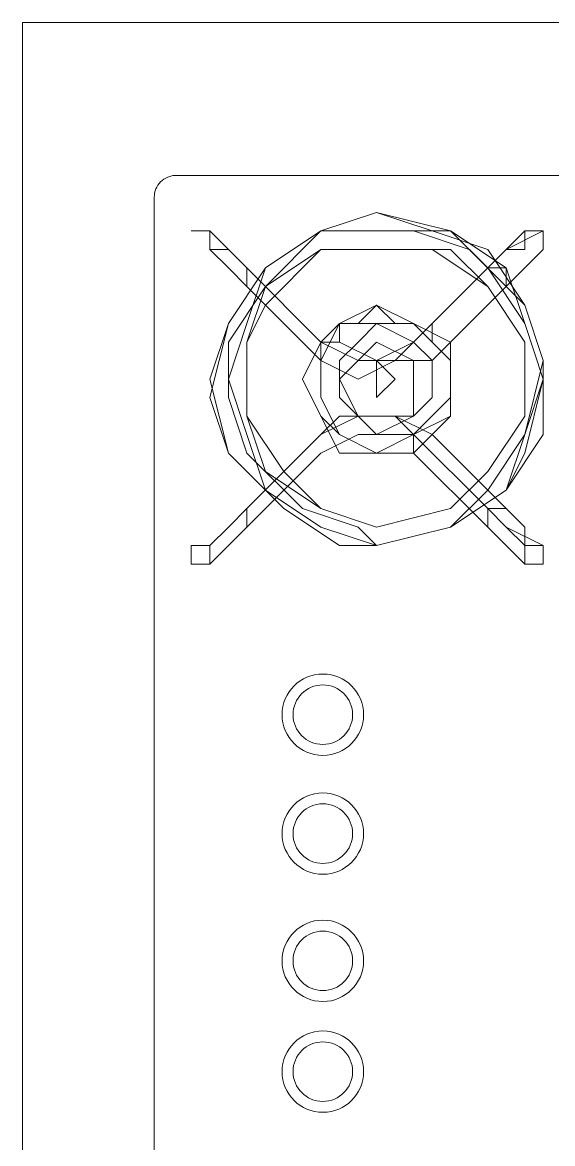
# Model space of a CAD drawing. Extents: x -592.89 to -592.29, y -71.83 to -70.03.
# Drawn here: x -592.889 to -592.647, y -70.545 to -70.032 of the extents above; entities that cross this region are included whole.
import ezdxf

# ---------------------------------------------------------------- set-up
doc = ezdxf.new("R2010")
doc.units = 0
doc.layers.get('0').update_dxf_attribs({"color": 255, "linetype": 'CONTINUOUS'})

# ---------------------------------------------------------------- blocks, each defined once
blk = doc.blocks.new('bancada com cooktop')
at = {"lineweight": 9}
for p, q in [((-0.6, 0.9), (-0.6, -0.9)), ((-0.6, 0.9), (0, 0.9)), ((-0.09947, 0.83), (-0.5313, 0.83))]:
    blk.add_line(p, q, dxfattribs=at)
blk.add_lwpolyline([(-0.52977, 0.83, 0.414214), (-0.53977, 0.82), (-0.53977, 0.12027), (-0.53977, 0.82)], format="xyb", dxfattribs=at)
for points in [[(-0.43816, 0.66065), (-0.40429, 0.66912), (-0.37889, 0.68605), (-0.36196, 0.71146), (-0.36196, 0.74533), (-0.37042, 0.77073), (-0.38736, 0.79613), (-0.41276, 0.8046), (-0.43816, 0.81307), (-0.46356, 0.8046), (-0.48897, 0.78766), (-0.5059, 0.76226), (-0.51437, 0.72839), (-0.5059, 0.70299), (-0.4805, 0.67759), (-0.4551, 0.66065)], [(-0.43816, 0.66065), (-0.40429, 0.66912), (-0.37889, 0.68605), (-0.37042, 0.70299), (-0.36196, 0.73686), (-0.37042, 0.76226), (-0.37889, 0.78766), (-0.40429, 0.8046), (-0.43816, 0.81307), (-0.46356, 0.8046), (-0.48897, 0.78766), (-0.5059, 0.76226), (-0.51437, 0.73686), (-0.5059, 0.70299), (-0.48897, 0.68605), (-0.46356, 0.66912)], [(-0.51437, 0.8046), (-0.52284, 0.8046)], [(-0.37042, 0.8046), (-0.36196, 0.8046), (-0.37042, 0.8046), (-0.37889, 0.79613), (-0.38736, 0.78766), (-0.42123, 0.75379), (-0.42969, 0.74533), (-0.44663, 0.74533), (-0.42969, 0.74533), (-0.42123, 0.75379), (-0.38736, 0.78766), (-0.42123, 0.75379), (-0.43816, 0.74533), (-0.43816, 0.73686), (-0.43816, 0.72839), (-0.43816, 0.73686), (-0.43816, 0.74533), (-0.42969, 0.73686), (-0.43816, 0.72839), (-0.42969, 0.73686), (-0.43816, 0.74533), (-0.4551, 0.75379), (-0.46356, 0.75379), (-0.44663, 0.74533), (-0.46356, 0.75379), (-0.49743, 0.78766), (-0.46356, 0.75379), (-0.49743, 0.78766), (-0.49743, 0.7792), (-0.49743, 0.78766), (-0.5059, 0.79613), (-0.51437, 0.8046), (-0.51437, 0.79613), (-0.51437, 0.8046), (-0.51437, 0.79613), (-0.5059, 0.79613), (-0.49743, 0.78766), (-0.5059, 0.79613), (-0.51437, 0.8046), (-0.51437, 0.79613), (-0.5059, 0.78766), (-0.49743, 0.7792), (-0.46356, 0.74533), (-0.44663, 0.73686), (-0.42969, 0.74533), (-0.41276, 0.74533), (-0.37889, 0.7792), (-0.37042, 0.78766), (-0.36196, 0.79613), (-0.36196, 0.8046), (-0.37889, 0.79613), (-0.37042, 0.79613)], [(-0.43816, 0.66065), (-0.40429, 0.66912), (-0.37889, 0.68605), (-0.37042, 0.71146), (-0.36196, 0.74533), (-0.37042, 0.77073), (-0.39583, 0.79613), (-0.42123, 0.8046), (-0.43816, 0.8046), (-0.46356, 0.8046), (-0.48897, 0.7792), (-0.5059, 0.75379), (-0.5059, 0.72839), (-0.49743, 0.70299), (-0.47203, 0.67759), (-0.44663, 0.66912)], [(-0.43816, 0.66065), (-0.40429, 0.66912), (-0.38736, 0.68605), (-0.37042, 0.71146), (-0.36196, 0.73686), (-0.37042, 0.76226), (-0.38736, 0.78766), (-0.40429, 0.8046), (-0.43816, 0.8046), (-0.46356, 0.8046), (-0.48897, 0.78766), (-0.49743, 0.76226), (-0.5059, 0.73686), (-0.49743, 0.71146), (-0.48897, 0.68605), (-0.46356, 0.66912)], [(-0.43816, 0.66912), (-0.40429, 0.67759), (-0.38736, 0.69452), (-0.37042, 0.71992), (-0.37042, 0.75379), (-0.38736, 0.7792), (-0.41276, 0.79613), (-0.43816, 0.79613), (-0.46356, 0.79613), (-0.48897, 0.77073), (-0.49743, 0.75379), (-0.49743, 0.71992), (-0.4805, 0.69452), (-0.46356, 0.67759)], [(-0.43816, 0.66912), (-0.40429, 0.67759), (-0.38736, 0.69452), (-0.37042, 0.71992), (-0.37042, 0.75379), (-0.38736, 0.7792), (-0.40429, 0.79613), (-0.43816, 0.79613), (-0.46356, 0.79613), (-0.48897, 0.7792), (-0.49743, 0.75379), (-0.49743, 0.71992), (-0.48897, 0.69452), (-0.46356, 0.67759)], [(-0.38736, 0.78766), (-0.37889, 0.79613)], [(-0.49743, 0.78766), (-0.49743, 0.7792)], [(-0.38736, 0.78766), (-0.37889, 0.78766), (-0.37889, 0.7792), (-0.37889, 0.78766)], [(-0.38736, 0.78766), (-0.37889, 0.78766), (-0.37889, 0.7792), (-0.37889, 0.78766)], [(-0.46356, 0.74533), (-0.46356, 0.73686), (-0.46356, 0.74533), (-0.46356, 0.72839), (-0.4551, 0.71146), (-0.46356, 0.71992), (-0.47203, 0.73686), (-0.46356, 0.75379), (-0.47203, 0.73686), (-0.46356, 0.71992), (-0.4551, 0.71146), (-0.43816, 0.70299), (-0.4551, 0.71146), (-0.46356, 0.72839), (-0.46356, 0.74533), (-0.4551, 0.76226), (-0.43816, 0.76226), (-0.42123, 0.76226), (-0.40429, 0.74533), (-0.40429, 0.72839), (-0.42123, 0.71146), (-0.43816, 0.70299), (-0.42123, 0.70299), (-0.40429, 0.71992), (-0.40429, 0.73686), (-0.40429, 0.75379), (-0.42123, 0.76226), (-0.43816, 0.77073), (-0.4551, 0.76226), (-0.46356, 0.75379), (-0.4551, 0.76226), (-0.43816, 0.77073), (-0.42123, 0.76226), (-0.40429, 0.75379), (-0.40429, 0.73686), (-0.40429, 0.71992), (-0.42123, 0.71146), (-0.43816, 0.70299), (-0.42123, 0.71146), (-0.40429, 0.72839), (-0.40429, 0.74533), (-0.42123, 0.76226), (-0.43816, 0.76226), (-0.4551, 0.76226)], [(-0.44663, 0.76226), (-0.43816, 0.77073), (-0.42969, 0.76226), (-0.43816, 0.77073)], [(-0.43816, 0.71146), (-0.42123, 0.71992), (-0.41276, 0.72839), (-0.41276, 0.74533), (-0.42123, 0.75379), (-0.43816, 0.76226), (-0.44663, 0.75379), (-0.4551, 0.74533), (-0.4551, 0.72839), (-0.44663, 0.71992)], [(-0.4551, 0.75379), (-0.4551, 0.76226)], [(-0.41276, 0.76226), (-0.41276, 0.75379)], [(-0.43816, 0.71992), (-0.42123, 0.71992), (-0.42123, 0.73686), (-0.42123, 0.74533), (-0.43816, 0.75379), (-0.44663, 0.74533), (-0.4551, 0.73686), (-0.44663, 0.71992)], [(-0.43816, 0.71992), (-0.42123, 0.71992), (-0.42123, 0.73686), (-0.42123, 0.74533), (-0.43816, 0.75379), (-0.44663, 0.74533), (-0.4551, 0.73686), (-0.44663, 0.71992)], [(-0.40429, 0.74533), (-0.40429, 0.73686)], [(-0.43816, 0.70299), (-0.44663, 0.70299), (-0.43816, 0.70299), (-0.42969, 0.70299)], [(-0.49743, 0.67759), (-0.49743, 0.66912)], [(-0.38736, 0.67759), (-0.37889, 0.67759)], [(-0.38736, 0.67759), (-0.37889, 0.66912)], [(-0.51437, 0.66065), (-0.5059, 0.66912)], [(-0.51437, 0.66065), (-0.51437, 0.65218), (-0.52284, 0.65218), (-0.52284, 0.66065)]]:
    blk.add_lwpolyline(points, close=True, dxfattribs=at)
for points in [[(-0.52284, 0.8046), (-0.52284, 0.8046)], [(-0.52284, 0.8046), (-0.52284, 0.8046)], [(-0.52284, 0.8046), (-0.52284, 0.8046)], [(-0.51437, 0.8046), (-0.51437, 0.8046)], [(-0.51437, 0.8046), (-0.51437, 0.8046)], [(-0.51437, 0.8046), (-0.51437, 0.8046)], [(-0.51437, 0.8046), (-0.51437, 0.8046)], [(-0.51437, 0.8046), (-0.51437, 0.8046)], [(-0.51437, 0.8046), (-0.51437, 0.8046)], [(-0.51437, 0.8046), (-0.51437, 0.8046)], [(-0.51437, 0.8046), (-0.51437, 0.8046)], [(-0.51437, 0.8046), (-0.51437, 0.8046)], [(-0.51437, 0.8046), (-0.51437, 0.8046)], [(-0.51437, 0.8046), (-0.51437, 0.8046)], [(-0.51437, 0.8046), (-0.51437, 0.8046)], [(-0.51437, 0.8046), (-0.51437, 0.8046)], [(-0.51437, 0.8046), (-0.51437, 0.8046)], [(-0.51437, 0.8046), (-0.51437, 0.8046)], [(-0.51437, 0.8046), (-0.51437, 0.8046)], [(-0.51437, 0.8046), (-0.51437, 0.8046)], [(-0.51437, 0.8046), (-0.51437, 0.8046)], [(-0.37042, 0.8046), (-0.37042, 0.8046)], [(-0.37042, 0.8046), (-0.37042, 0.8046)], [(-0.37042, 0.8046), (-0.37042, 0.8046)], [(-0.37042, 0.8046), (-0.37042, 0.8046)], [(-0.37042, 0.8046), (-0.37042, 0.8046)], [(-0.37042, 0.8046), (-0.37042, 0.8046)], [(-0.37042, 0.8046), (-0.37042, 0.8046)], [(-0.37042, 0.8046), (-0.37042, 0.8046)], [(-0.37042, 0.8046), (-0.37042, 0.8046)], [(-0.37042, 0.8046), (-0.37042, 0.8046)], [(-0.36196, 0.8046), (-0.36196, 0.8046)], [(-0.36196, 0.8046), (-0.36196, 0.8046)], [(-0.36196, 0.8046), (-0.36196, 0.8046)], [(-0.36196, 0.8046), (-0.36196, 0.8046)], [(-0.36196, 0.8046), (-0.36196, 0.8046)], [(-0.36196, 0.8046), (-0.36196, 0.8046)], [(-0.36196, 0.8046), (-0.36196, 0.8046)], [(-0.36196, 0.8046), (-0.36196, 0.8046)], [(-0.36196, 0.8046), (-0.36196, 0.8046)], [(-0.36196, 0.8046), (-0.36196, 0.8046)], [(-0.36196, 0.8046), (-0.36196, 0.8046)], [(-0.36196, 0.8046), (-0.36196, 0.8046)], [(-0.36196, 0.8046), (-0.36196, 0.8046)], [(-0.36196, 0.8046), (-0.36196, 0.8046)], [(-0.36196, 0.8046), (-0.36196, 0.8046)], [(-0.36196, 0.8046), (-0.36196, 0.8046)], [(-0.51437, 0.79613), (-0.51437, 0.79613)], [(-0.51437, 0.79613), (-0.51437, 0.79613)], [(-0.51437, 0.79613), (-0.51437, 0.79613)], [(-0.49743, 0.78766), (-0.49743, 0.78766)], [(-0.49743, 0.78766), (-0.49743, 0.78766)], [(-0.49743, 0.78766), (-0.49743, 0.78766)], [(-0.49743, 0.78766), (-0.49743, 0.78766)], [(-0.49743, 0.78766), (-0.49743, 0.78766)], [(-0.49743, 0.78766), (-0.49743, 0.78766)], [(-0.49743, 0.78766), (-0.49743, 0.78766)], [(-0.49743, 0.78766), (-0.49743, 0.78766)], [(-0.49743, 0.78766), (-0.49743, 0.78766)], [(-0.49743, 0.78766), (-0.49743, 0.78766)], [(-0.49743, 0.78766), (-0.49743, 0.78766)], [(-0.49743, 0.78766), (-0.49743, 0.78766)], [(-0.49743, 0.78766), (-0.49743, 0.78766)], [(-0.49743, 0.78766), (-0.49743, 0.78766)], [(-0.49743, 0.78766), (-0.49743, 0.78766)], [(-0.49743, 0.78766), (-0.49743, 0.78766)], [(-0.49743, 0.78766), (-0.49743, 0.78766)], [(-0.49743, 0.78766), (-0.49743, 0.78766)], [(-0.49743, 0.78766), (-0.49743, 0.78766)], [(-0.49743, 0.78766), (-0.49743, 0.78766)], [(-0.49743, 0.78766), (-0.49743, 0.78766)], [(-0.49743, 0.78766), (-0.49743, 0.78766)], [(-0.49743, 0.78766), (-0.49743, 0.78766)], [(-0.49743, 0.78766), (-0.49743, 0.78766)], [(-0.49743, 0.78766), (-0.49743, 0.78766)], [(-0.49743, 0.78766), (-0.49743, 0.78766)], [(-0.49743, 0.78766), (-0.49743, 0.78766)], [(-0.49743, 0.78766), (-0.49743, 0.78766)], [(-0.49743, 0.78766), (-0.49743, 0.78766)], [(-0.49743, 0.78766), (-0.49743, 0.78766)], [(-0.49743, 0.78766), (-0.49743, 0.78766)], [(-0.49743, 0.78766), (-0.49743, 0.78766)], [(-0.49743, 0.78766), (-0.49743, 0.78766)], [(-0.49743, 0.78766), (-0.49743, 0.78766)], [(-0.49743, 0.78766), (-0.49743, 0.78766)], [(-0.49743, 0.78766), (-0.49743, 0.78766)], [(-0.49743, 0.78766), (-0.49743, 0.78766)], [(-0.49743, 0.78766), (-0.49743, 0.78766)], [(-0.38736, 0.78766), (-0.38736, 0.78766)], [(-0.38736, 0.78766), (-0.38736, 0.78766)], [(-0.38736, 0.78766), (-0.38736, 0.78766)], [(-0.38736, 0.78766), (-0.38736, 0.78766)], [(-0.38736, 0.78766), (-0.38736, 0.78766)], [(-0.38736, 0.78766), (-0.38736, 0.78766)], [(-0.38736, 0.78766), (-0.38736, 0.78766)], [(-0.38736, 0.78766), (-0.38736, 0.78766)], [(-0.38736, 0.78766), (-0.38736, 0.78766)], [(-0.38736, 0.78766), (-0.38736, 0.78766)], [(-0.38736, 0.78766), (-0.38736, 0.78766)], [(-0.38736, 0.78766), (-0.38736, 0.78766)], [(-0.38736, 0.78766), (-0.38736, 0.78766)], [(-0.38736, 0.78766), (-0.38736, 0.78766)], [(-0.38736, 0.78766), (-0.38736, 0.78766)], [(-0.38736, 0.78766), (-0.38736, 0.78766)], [(-0.38736, 0.78766), (-0.38736, 0.78766)], [(-0.38736, 0.78766), (-0.38736, 0.78766)], [(-0.38736, 0.78766), (-0.38736, 0.78766)], [(-0.38736, 0.78766), (-0.38736, 0.78766)], [(-0.38736, 0.78766), (-0.38736, 0.78766)], [(-0.38736, 0.78766), (-0.38736, 0.78766)], [(-0.38736, 0.78766), (-0.38736, 0.78766)], [(-0.38736, 0.78766), (-0.38736, 0.78766)], [(-0.38736, 0.78766), (-0.38736, 0.78766)], [(-0.38736, 0.78766), (-0.38736, 0.78766)], [(-0.38736, 0.78766), (-0.38736, 0.78766)], [(-0.38736, 0.78766), (-0.38736, 0.78766)], [(-0.38736, 0.78766), (-0.38736, 0.78766)], [(-0.37889, 0.78766), (-0.37889, 0.78766)], [(-0.37889, 0.78766), (-0.37889, 0.78766)], [(-0.37889, 0.78766), (-0.37889, 0.78766)], [(-0.37889, 0.78766), (-0.37889, 0.78766)], [(-0.37889, 0.78766), (-0.37889, 0.78766)], [(-0.37889, 0.78766), (-0.37889, 0.78766)], [(-0.37889, 0.78766), (-0.37889, 0.78766)], [(-0.49743, 0.7792), (-0.49743, 0.7792)], [(-0.49743, 0.7792), (-0.49743, 0.7792)], [(-0.49743, 0.7792), (-0.49743, 0.7792)], [(-0.49743, 0.7792), (-0.49743, 0.7792)], [(-0.49743, 0.7792), (-0.49743, 0.7792)], [(-0.49743, 0.7792), (-0.49743, 0.7792)], [(-0.49743, 0.7792), (-0.49743, 0.7792)], [(-0.49743, 0.7792), (-0.49743, 0.7792)], [(-0.49743, 0.7792), (-0.49743, 0.7792)], [(-0.49743, 0.7792), (-0.49743, 0.7792)], [(-0.49743, 0.7792), (-0.49743, 0.7792)], [(-0.49743, 0.7792), (-0.49743, 0.7792)], [(-0.49743, 0.7792), (-0.49743, 0.7792)], [(-0.49743, 0.7792), (-0.49743, 0.7792)], [(-0.37889, 0.7792), (-0.37889, 0.7792)], [(-0.37889, 0.7792), (-0.37889, 0.7792)], [(-0.37889, 0.7792), (-0.37889, 0.7792)], [(-0.37889, 0.7792), (-0.37889, 0.7792)], [(-0.37889, 0.7792), (-0.37889, 0.7792)], [(-0.37889, 0.7792), (-0.37889, 0.7792)], [(-0.37889, 0.7792), (-0.37889, 0.7792)], [(-0.37889, 0.7792), (-0.37889, 0.7792)], [(-0.37889, 0.7792), (-0.37889, 0.7792)], [(-0.37889, 0.7792), (-0.37889, 0.7792)], [(-0.37889, 0.7792), (-0.37889, 0.7792)], [(-0.37889, 0.7792), (-0.37889, 0.7792)], [(-0.46356, 0.73686), (-0.46356, 0.75379), (-0.4551, 0.76226), (-0.43816, 0.77073), (-0.4551, 0.76226), (-0.46356, 0.75379), (-0.47203, 0.73686), (-0.46356, 0.71992), (-0.4551, 0.70299), (-0.43816, 0.70299), (-0.42123, 0.71146), (-0.40429, 0.71992), (-0.42123, 0.70299), (-0.43816, 0.70299), (-0.4551, 0.70299), (-0.46356, 0.71992), (-0.47203, 0.73686)], [(-0.42123, 0.76226), (-0.43816, 0.77073)], [(-0.42123, 0.76226), (-0.43816, 0.77073)], [(-0.43816, 0.76226), (-0.44663, 0.75379)], [(-0.42123, 0.75379), (-0.43816, 0.76226)], [(-0.40429, 0.75379), (-0.42123, 0.76226)], [(-0.40429, 0.75379), (-0.42123, 0.76226)], [(-0.44663, 0.75379), (-0.4551, 0.74533)], [(-0.41276, 0.74533), (-0.42123, 0.75379)], [(-0.40429, 0.73686), (-0.40429, 0.75379)], [(-0.40429, 0.73686), (-0.40429, 0.75379)], [(-0.4551, 0.74533), (-0.4551, 0.72839)], [(-0.41276, 0.72839), (-0.41276, 0.74533)], [(-0.43816, 0.73686), (-0.43816, 0.73686)], [(-0.43816, 0.73686), (-0.43816, 0.73686)], [(-0.42969, 0.73686), (-0.42969, 0.73686)], [(-0.42969, 0.73686), (-0.42969, 0.73686)], [(-0.40429, 0.71992), (-0.40429, 0.73686)], [(-0.40429, 0.71992), (-0.40429, 0.73686)], [(-0.46356, 0.72839), (-0.46356, 0.72839)], [(-0.46356, 0.72839), (-0.46356, 0.72839)], [(-0.4551, 0.72839), (-0.44663, 0.71992)], [(-0.42123, 0.71992), (-0.41276, 0.72839)], [(-0.40429, 0.72839), (-0.40429, 0.72839)], [(-0.40429, 0.72839), (-0.40429, 0.72839)], [(-0.37042, 0.65218), (-0.37042, 0.66065), (-0.37889, 0.66912), (-0.36196, 0.66065), (-0.37042, 0.66065), (-0.37042, 0.66912), (-0.37889, 0.67759), (-0.41276, 0.71146), (-0.42969, 0.71992), (-0.4551, 0.71992), (-0.46356, 0.71146), (-0.49743, 0.67759), (-0.46356, 0.71146), (-0.49743, 0.67759), (-0.5059, 0.66912), (-0.49743, 0.67759), (-0.5059, 0.66912), (-0.51437, 0.66065), (-0.51437, 0.65218), (-0.5059, 0.66065), (-0.49743, 0.66912), (-0.49743, 0.67759), (-0.49743, 0.66912), (-0.46356, 0.70299), (-0.44663, 0.71146), (-0.42123, 0.71146), (-0.42969, 0.71992), (-0.44663, 0.71992), (-0.46356, 0.71146), (-0.44663, 0.71992), (-0.42969, 0.71992), (-0.42123, 0.71146), (-0.38736, 0.67759), (-0.42123, 0.71146), (-0.42123, 0.70299), (-0.38736, 0.66912), (-0.38736, 0.67759), (-0.38736, 0.66912), (-0.37889, 0.66065), (-0.37042, 0.65218), (-0.36196, 0.65218)], [(-0.44663, 0.71992), (-0.43816, 0.71146)], [(-0.43816, 0.71146), (-0.42123, 0.71992)], [(-0.4551, 0.71146), (-0.43816, 0.70299)], [(-0.4551, 0.71146), (-0.43816, 0.70299)], [(-0.4551, 0.71146), (-0.4551, 0.71146)], [(-0.4551, 0.71146), (-0.4551, 0.71146)], [(-0.41276, 0.71146), (-0.41276, 0.71146)], [(-0.41276, 0.71146), (-0.41276, 0.71146)], [(-0.49743, 0.67759), (-0.49743, 0.67759)], [(-0.49743, 0.67759), (-0.49743, 0.67759)], [(-0.49743, 0.67759), (-0.49743, 0.67759)], [(-0.49743, 0.67759), (-0.49743, 0.67759)], [(-0.49743, 0.67759), (-0.49743, 0.67759)], [(-0.49743, 0.67759), (-0.49743, 0.67759)], [(-0.49743, 0.67759), (-0.49743, 0.67759)], [(-0.49743, 0.67759), (-0.49743, 0.67759)], [(-0.49743, 0.67759), (-0.49743, 0.67759)], [(-0.49743, 0.67759), (-0.49743, 0.67759)], [(-0.49743, 0.67759), (-0.49743, 0.67759)], [(-0.49743, 0.67759), (-0.49743, 0.67759)], [(-0.49743, 0.67759), (-0.49743, 0.67759)], [(-0.49743, 0.67759), (-0.49743, 0.67759)], [(-0.49743, 0.67759), (-0.49743, 0.67759)], [(-0.49743, 0.67759), (-0.49743, 0.67759)], [(-0.49743, 0.67759), (-0.49743, 0.67759)], [(-0.49743, 0.67759), (-0.49743, 0.67759)], [(-0.49743, 0.67759), (-0.49743, 0.67759)], [(-0.49743, 0.67759), (-0.49743, 0.67759)], [(-0.49743, 0.67759), (-0.49743, 0.67759)], [(-0.49743, 0.67759), (-0.49743, 0.67759)], [(-0.49743, 0.67759), (-0.49743, 0.67759)], [(-0.49743, 0.67759), (-0.49743, 0.67759)], [(-0.49743, 0.67759), (-0.49743, 0.67759)], [(-0.49743, 0.67759), (-0.49743, 0.67759)], [(-0.49743, 0.67759), (-0.49743, 0.67759)], [(-0.49743, 0.67759), (-0.49743, 0.67759)], [(-0.49743, 0.67759), (-0.49743, 0.67759)], [(-0.49743, 0.67759), (-0.49743, 0.67759)], [(-0.49743, 0.67759), (-0.49743, 0.67759)], [(-0.49743, 0.67759), (-0.49743, 0.67759)], [(-0.49743, 0.67759), (-0.49743, 0.67759)], [(-0.49743, 0.67759), (-0.49743, 0.67759)], [(-0.49743, 0.67759), (-0.49743, 0.67759)], [(-0.49743, 0.67759), (-0.49743, 0.67759)], [(-0.49743, 0.67759), (-0.49743, 0.67759)], [(-0.49743, 0.67759), (-0.49743, 0.67759)], [(-0.49743, 0.67759), (-0.49743, 0.67759)], [(-0.49743, 0.67759), (-0.49743, 0.67759)], [(-0.49743, 0.67759), (-0.49743, 0.67759)], [(-0.49743, 0.67759), (-0.49743, 0.67759)], [(-0.38736, 0.67759), (-0.38736, 0.67759)], [(-0.38736, 0.67759), (-0.38736, 0.67759)], [(-0.38736, 0.67759), (-0.38736, 0.67759)], [(-0.38736, 0.67759), (-0.38736, 0.67759)], [(-0.38736, 0.67759), (-0.38736, 0.67759)], [(-0.38736, 0.67759), (-0.38736, 0.67759)], [(-0.38736, 0.67759), (-0.38736, 0.67759)], [(-0.38736, 0.67759), (-0.37889, 0.67759)], [(-0.37889, 0.67759), (-0.38736, 0.67759)], [(-0.38736, 0.67759), (-0.38736, 0.67759)], [(-0.38736, 0.67759), (-0.38736, 0.67759)], [(-0.38736, 0.67759), (-0.38736, 0.67759)], [(-0.38736, 0.67759), (-0.38736, 0.66912)], [(-0.38736, 0.66912), (-0.38736, 0.67759)], [(-0.38736, 0.67759), (-0.38736, 0.67759)], [(-0.38736, 0.67759), (-0.38736, 0.67759)], [(-0.38736, 0.67759), (-0.38736, 0.67759)], [(-0.37889, 0.67759), (-0.37889, 0.67759)], [(-0.37889, 0.67759), (-0.37889, 0.67759)], [(-0.37889, 0.67759), (-0.37889, 0.67759)], [(-0.37889, 0.67759), (-0.37889, 0.67759)], [(-0.37889, 0.67759), (-0.37889, 0.67759)], [(-0.37889, 0.67759), (-0.37889, 0.67759)], [(-0.37889, 0.67759), (-0.37889, 0.67759)], [(-0.37889, 0.67759), (-0.37889, 0.67759)], [(-0.37889, 0.67759), (-0.37889, 0.67759)], [(-0.37889, 0.67759), (-0.37889, 0.67759)], [(-0.37889, 0.67759), (-0.37889, 0.67759)], [(-0.37889, 0.67759), (-0.37889, 0.67759)], [(-0.37889, 0.67759), (-0.37889, 0.67759)], [(-0.37889, 0.67759), (-0.37889, 0.67759)], [(-0.37889, 0.67759), (-0.37889, 0.67759)], [(-0.37889, 0.67759), (-0.37889, 0.67759)], [(-0.37889, 0.67759), (-0.37889, 0.67759)], [(-0.37889, 0.67759), (-0.37889, 0.67759)], [(-0.37889, 0.67759), (-0.37889, 0.67759)], [(-0.37889, 0.67759), (-0.37889, 0.67759)], [(-0.37889, 0.67759), (-0.37889, 0.67759)], [(-0.37889, 0.67759), (-0.37889, 0.67759)], [(-0.37889, 0.67759), (-0.37889, 0.67759)], [(-0.49743, 0.66912), (-0.49743, 0.66912)], [(-0.49743, 0.66912), (-0.49743, 0.66912)], [(-0.49743, 0.66912), (-0.49743, 0.66912)], [(-0.49743, 0.66912), (-0.49743, 0.66912)], [(-0.49743, 0.66912), (-0.49743, 0.66912)], [(-0.49743, 0.66912), (-0.49743, 0.66912)], [(-0.49743, 0.66912), (-0.49743, 0.66912)], [(-0.49743, 0.66912), (-0.49743, 0.66912)], [(-0.49743, 0.66912), (-0.49743, 0.66912)], [(-0.49743, 0.66912), (-0.49743, 0.66912)], [(-0.38736, 0.66912), (-0.38736, 0.66912)], [(-0.38736, 0.66912), (-0.38736, 0.66912)], [(-0.38736, 0.66912), (-0.38736, 0.66912)], [(-0.38736, 0.66912), (-0.38736, 0.66912)], [(-0.38736, 0.66912), (-0.38736, 0.66912)], [(-0.38736, 0.66912), (-0.38736, 0.66912)], [(-0.38736, 0.66912), (-0.38736, 0.66912)], [(-0.38736, 0.66912), (-0.38736, 0.66912)], [(-0.38736, 0.66912), (-0.38736, 0.66912)], [(-0.38736, 0.66912), (-0.38736, 0.66912)], [(-0.38736, 0.66912), (-0.38736, 0.66912)], [(-0.38736, 0.66912), (-0.38736, 0.66912)], [(-0.52284, 0.66065), (-0.52284, 0.66065)], [(-0.52284, 0.66065), (-0.52284, 0.66065)], [(-0.51437, 0.66065), (-0.51437, 0.66065)], [(-0.51437, 0.66065), (-0.51437, 0.66065)], [(-0.51437, 0.66065), (-0.51437, 0.66065)], [(-0.51437, 0.66065), (-0.51437, 0.66065)], [(-0.51437, 0.66065), (-0.51437, 0.66065)], [(-0.51437, 0.66065), (-0.51437, 0.66065)], [(-0.51437, 0.66065), (-0.51437, 0.66065)], [(-0.51437, 0.66065), (-0.51437, 0.66065)], [(-0.51437, 0.66065), (-0.51437, 0.66065)], [(-0.51437, 0.66065), (-0.51437, 0.66065)], [(-0.51437, 0.66065), (-0.51437, 0.66065)], [(-0.51437, 0.66065), (-0.51437, 0.66065)], [(-0.5059, 0.66065), (-0.5059, 0.66065)], [(-0.37042, 0.66065), (-0.36196, 0.66065), (-0.36196, 0.65218), (-0.36196, 0.66065)], [(-0.37042, 0.66065), (-0.37042, 0.66065)], [(-0.37042, 0.66065), (-0.37042, 0.66065)], [(-0.37042, 0.66065), (-0.37042, 0.66065)], [(-0.37042, 0.66065), (-0.37042, 0.66065)], [(-0.37042, 0.66065), (-0.37042, 0.66065)], [(-0.36196, 0.66065), (-0.36196, 0.66065)], [(-0.36196, 0.66065), (-0.36196, 0.66065)], [(-0.36196, 0.66065), (-0.36196, 0.66065)], [(-0.36196, 0.66065), (-0.36196, 0.66065)], [(-0.36196, 0.66065), (-0.36196, 0.66065)], [(-0.36196, 0.66065), (-0.36196, 0.66065)], [(-0.36196, 0.66065), (-0.36196, 0.66065)], [(-0.51437, 0.65218), (-0.51437, 0.65218)], [(-0.51437, 0.65218), (-0.51437, 0.65218)], [(-0.51437, 0.65218), (-0.51437, 0.65218)], [(-0.51437, 0.65218), (-0.51437, 0.65218)], [(-0.51437, 0.65218), (-0.51437, 0.65218)], [(-0.51437, 0.65218), (-0.51437, 0.65218)], [(-0.51437, 0.65218), (-0.51437, 0.65218)], [(-0.51437, 0.65218), (-0.51437, 0.65218)], [(-0.51437, 0.65218), (-0.51437, 0.65218)], [(-0.51437, 0.65218), (-0.51437, 0.65218)], [(-0.37042, 0.65218), (-0.37042, 0.65218)], [(-0.37042, 0.65218), (-0.37042, 0.65218)], [(-0.37042, 0.65218), (-0.37042, 0.65218)], [(-0.37042, 0.65218), (-0.37042, 0.65218)], [(-0.37042, 0.65218), (-0.37042, 0.65218)], [(-0.36196, 0.65218), (-0.36196, 0.65218)], [(-0.36196, 0.65218), (-0.36196, 0.65218)], [(-0.36196, 0.65218), (-0.36196, 0.65218)], [(-0.36196, 0.65218), (-0.36196, 0.65218)], [(-0.36196, 0.65218), (-0.36196, 0.65218)], [(-0.36196, 0.65218), (-0.36196, 0.65218)], [(-0.36196, 0.65218), (-0.36196, 0.65218)]]:
    blk.add_lwpolyline(points, dxfattribs=at)
for centre, radius in [((-0.46271, 0.58332), 0.01861), ((-0.46271, 0.58332), 0.01361), ((-0.46271, 0.52893), 0.01861), ((-0.46271, 0.52893), 0.01361), ((-0.46271, 0.47072), 0.01861), ((-0.46271, 0.47072), 0.01361), ((-0.46271, 0.42005), 0.01861), ((-0.46271, 0.42005), 0.01361)]:
    blk.add_circle(centre, radius, dxfattribs=at)

msp = doc.modelspace()

# ---------------------------------------------------------------- block references
msp.add_blockref('bancada com cooktop', (-592.28944, -70.9321))

doc.saveas('drawing.dxf')
